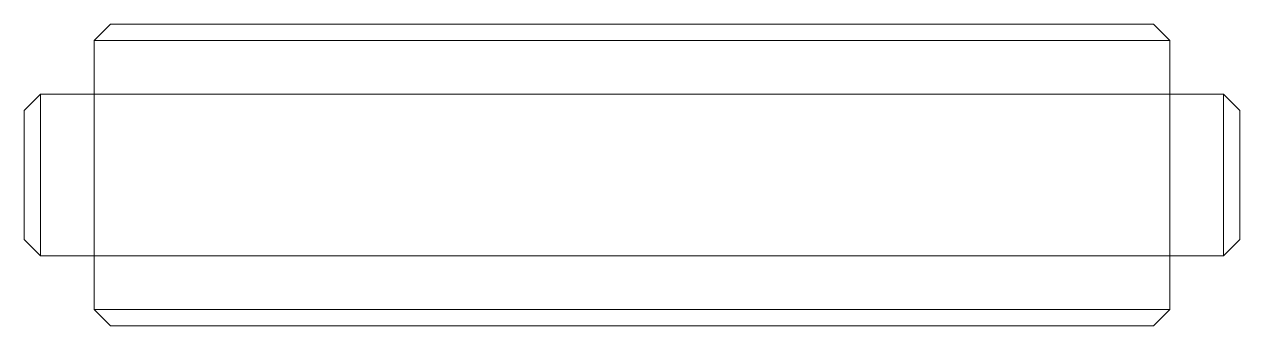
# Model space of a CAD drawing. Header units: millimetres. Extents: x -1130 to 1130, y 2092 to 2652.
import ezdxf

# ---------------------------------------------------------------- set-up
doc = ezdxf.new("R2010")
doc.units = ezdxf.units.MM
doc.header["$MEASUREMENT"] = 0
doc.layers.add('Layer 1', color=7, linetype='Continuous')

msp = doc.modelspace()

# ---------------------------------------------------------------- linework, layer by layer
at = {"layer": 'Layer 1', "color": 250, "lineweight": 18}
msp.add_open_spline([(970.0003, 2092.4493), (970.0003, 2092.4493), (-970.0003, 2092.4493), (-970.0003, 2092.4493), (-970.0003, 2092.4493), (-1000.0003, 2122.4493), (-1000.0003, 2122.4493), (-1000.0003, 2122.4493), (-1000.0003, 2222.4489), (-1000.0003, 2222.4489), (-1000.0003, 2222.4489), (-1100.0001, 2222.4489), (-1100.0001, 2222.4489), (-1100.0001, 2222.4489), (-1130, 2252.4488), (-1130, 2252.4488), (-1130, 2252.4488), (-1130, 2492.45), (-1130, 2492.45), (-1130, 2492.45), (-1100, 2522.4499), (-1100, 2522.4499), (-1100, 2522.4499), (-1000.0003, 2522.4499), (-1000.0003, 2522.4499), (-1000.0003, 2522.4499), (-1000.0003, 2622.4495), (-1000.0003, 2622.4495), (-1000.0003, 2622.4495), (-970.0003, 2652.4495), (-970.0003, 2652.4495), (-970.0003, 2652.4495), (970.0003, 2652.4495), (970.0003, 2652.4495), (970.0003, 2652.4495), (1000.0003, 2622.4495), (1000.0003, 2622.4495), (1000.0003, 2622.4495), (1000.0003, 2522.4499), (1000.0003, 2522.4499), (1000.0003, 2522.4499), (1100.0001, 2522.4499), (1100.0001, 2522.4499), (1100.0001, 2522.4499), (1130, 2492.45), (1130, 2492.45), (1130, 2492.45), (1130, 2252.4488), (1130, 2252.4488), (1130, 2252.4488), (1100, 2222.4489), (1100, 2222.4489), (1100, 2222.4489), (1000.0003, 2222.4489), (1000.0003, 2222.4489), (1000.0003, 2222.4489), (1000.0003, 2122.4493), (1000.0003, 2122.4493), (1000.0003, 2122.4493), (970.0003, 2092.4493), (970.0003, 2092.4493)], degree=3, knots=[0, 0, 0, 0, 0.05, 0.05, 0.05, 0.1, 0.1, 0.1, 0.15, 0.15, 0.15, 0.2, 0.2, 0.2, 0.25, 0.25, 0.25, 0.3, 0.3, 0.3, 0.35, 0.35, 0.35, 0.4, 0.4, 0.4, 0.45, 0.45, 0.45, 0.5, 0.5, 0.5, 0.55, 0.55, 0.55, 0.6, 0.6, 0.6, 0.65, 0.65, 0.65, 0.7, 0.7, 0.7, 0.75, 0.75, 0.75, 0.8, 0.8, 0.8, 0.85, 0.85, 0.85, 0.9, 0.9, 0.9, 0.95, 0.95, 0.95, 1, 1, 1, 1], dxfattribs=at)
at = {"layer": 'Layer 1', "color": 1, "lineweight": 9}
for points in [[(-1000.0003, 2122.4493), (-1000.0003, 2122.4493), (-1000.0003, 2622.4495), (-1000.0003, 2622.4495)], [(1000.0003, 2122.4493), (1000.0003, 2122.4493), (1000.0003, 2622.4495), (1000.0003, 2622.4495)], [(-1100, 2522.4499), (-1100, 2522.4499), (1100, 2522.4499), (1100, 2522.4499)], [(-1100, 2222.4489), (-1100, 2222.4489), (1100, 2222.4489), (1100, 2222.4489)]]:
    msp.add_open_spline(points, degree=3, dxfattribs=at)
at = {"layer": 'Layer 1', "color": 242, "lineweight": 18}
for points in [[(1000.0003, 2622.4495), (1000.0003, 2622.4495), (1000.0003, 2622.4495), (1000.0003, 2622.4495), (1000.0003, 2622.4495), (-1000.0003, 2622.4495), (-1000.0003, 2622.4495), (-1000.0003, 2622.4495), (-1000.0003, 2622.4495), (-1000.0003, 2622.4495)], [(-1100.0001, 2522.4499), (-1100.0001, 2522.4499), (-1100, 2522.4499), (-1100, 2522.4499), (-1100, 2522.4499), (-1100, 2222.4489), (-1100, 2222.4489), (-1100, 2222.4489), (-1100.0001, 2222.4489), (-1100.0001, 2222.4489)], [(1100.0001, 2522.4499), (1100.0001, 2522.4499), (1100, 2522.4499), (1100, 2522.4499), (1100, 2522.4499), (1100, 2222.4489), (1100, 2222.4489), (1100, 2222.4489), (1100.0001, 2222.4489), (1100.0001, 2222.4489)], [(1000.0003, 2122.4493), (1000.0003, 2122.4493), (1000.0003, 2122.4493), (1000.0003, 2122.4493), (1000.0003, 2122.4493), (-1000.0003, 2122.4493), (-1000.0003, 2122.4493), (-1000.0003, 2122.4493), (-1000.0003, 2122.4493), (-1000.0003, 2122.4493)]]:
    msp.add_open_spline(points, degree=3, knots=[0, 0, 0, 0, 0.333333333, 0.333333333, 0.333333333, 0.666666667, 0.666666667, 0.666666667, 1, 1, 1, 1], dxfattribs=at)

doc.saveas('drawing.dxf')
